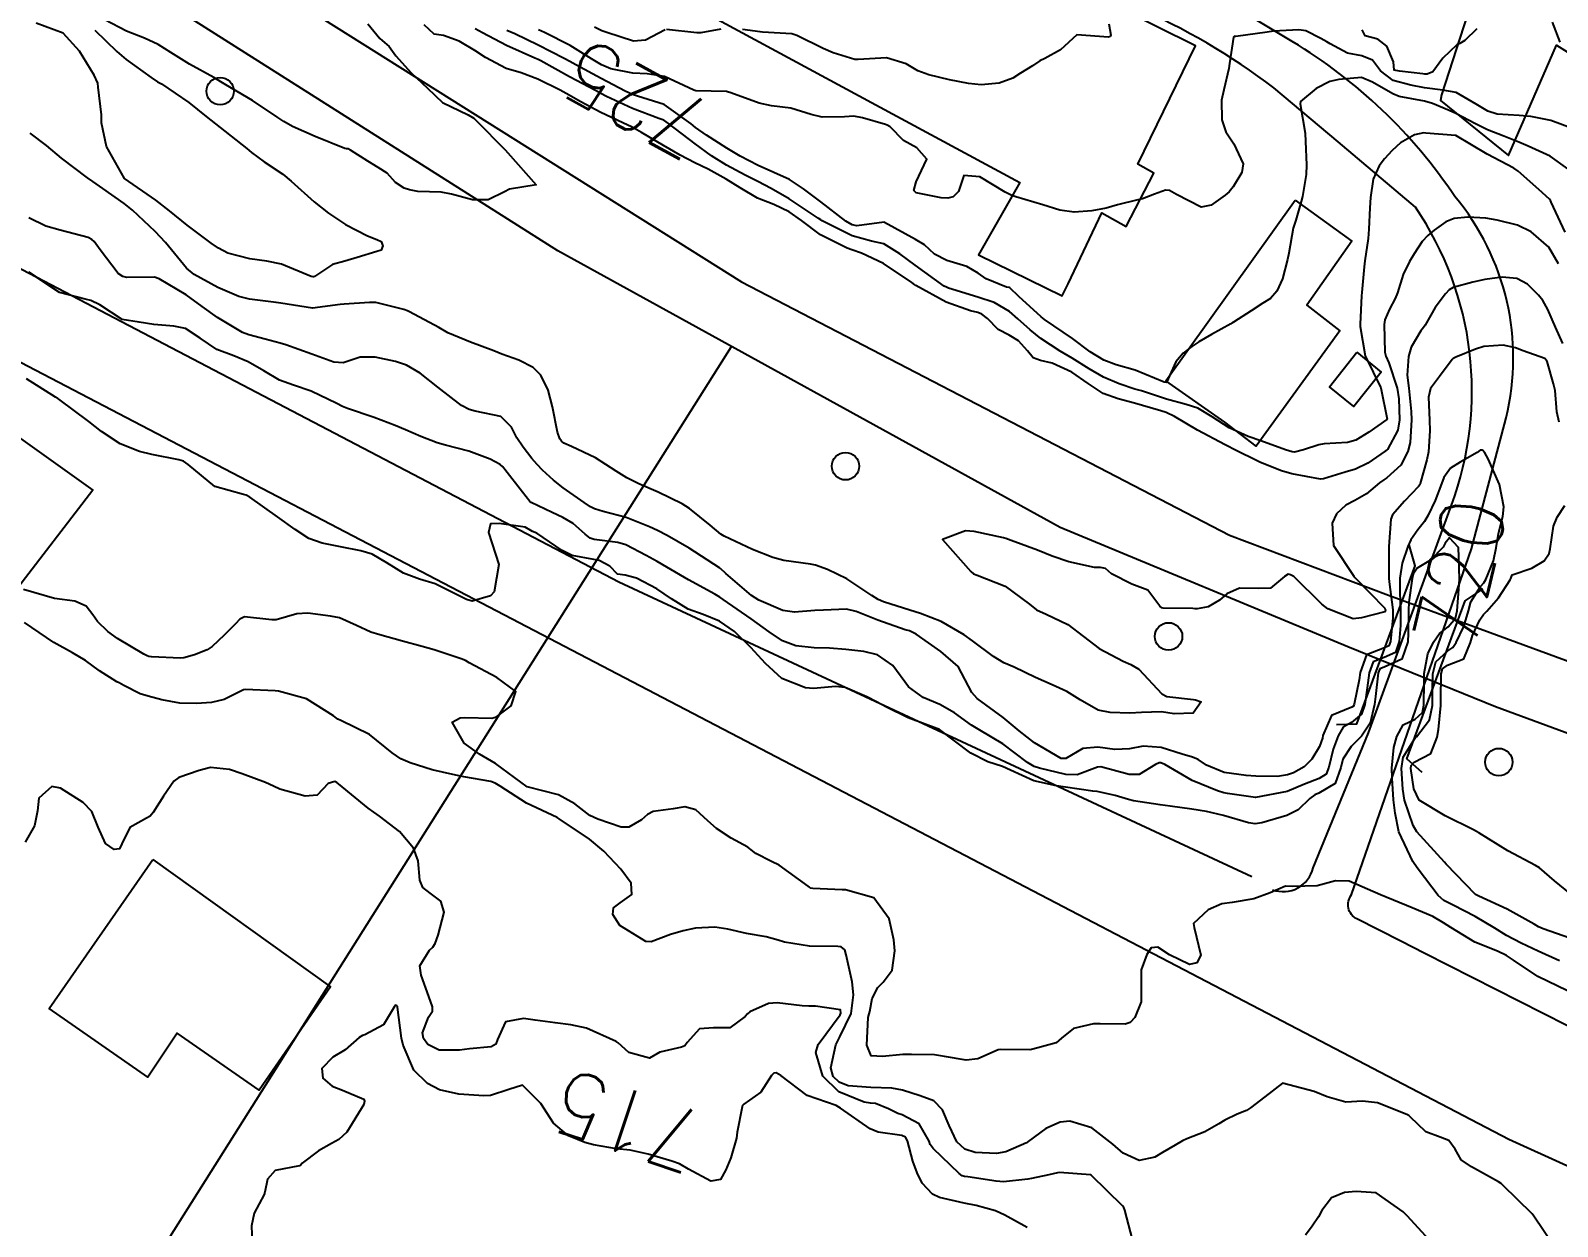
# Model space of a CAD drawing. Header units: metres. Extents: x 286371 to 293043, y 7462578 to 7466404.
# Drawn here: x 291902.6 to 291999, y 7462779.2 to 7462854.7 of the extents above; entities that cross this region are included whole.
import ezdxf
from ezdxf.enums import TextEntityAlignment as Align

# ---------------------------------------------------------------- set-up
doc = ezdxf.new("R2010")
doc.units = ezdxf.units.M
doc.header["$MEASUREMENT"] = 0
doc.linetypes.add('CONTINUO', pattern=[0])
for name, color, linetype in [('Cotas', 45, 'Continuous'), ('Curvas de Nivel 1m', 11, 'Continuous'), ('Curvas de Nivel 5m', 15, 'Continuous'), ('Edificações', 30, 'Continuous'), ('Linha Férrea', 20, 'Continuous'), ('PLACA_KM', 45, 'Continuous'), ('Pontes_Viadutos_Tubos', 190, 'Continuous'), ('Postes', 20, 'Continuous'), ('Vias primárias', 230, 'Continuous'), ('Vias Secundárias', 230, 'Continuous')]:
    doc.layers.add(name, color=color, linetype=linetype)
doc.styles.add('Style-STANDARD', font='STANDARD.shx')

msp = doc.modelspace()

# ---------------------------------------------------------------- linework, layer by layer
at = {"layer": 'Curvas de Nivel 1m', "flags": 128}
for points, elevation in [([(291906.674, 7462854.743), (291908.064, 7462853.393), (291908.647, 7462852.89), (291910.232, 7462851.758), (291910.626, 7462851.497), (291910.864, 7462851.351), (291912.607, 7462850.189), (291913.694, 7462849.308), (291914.584, 7462848.602), (291916.264, 7462847.269), (291916.56, 7462847.026), (291917.365, 7462846.439), (291918.54, 7462845.664), (291919.067, 7462845.226), (291920.515, 7462843.912), (291921.412, 7462843.191), (291922.494, 7462842.482), (291923.876, 7462841.761), (291924.48, 7462841.53), (291924.739, 7462841.4), (291924.845, 7462841.139), (291924.739, 7462840.87), (291924.467, 7462840.772), (291923.232, 7462840.389), (291922.459, 7462840.175), (291921.678, 7462839.964), (291920.544, 7462839.203), (291920.476, 7462839.171), (291920.443, 7462839.168), (291920.318, 7462839.206), (291918.455, 7462839.984), (291917.53, 7462840.176), (291916.46, 7462840.32), (291915.07, 7462840.68), (291914.469, 7462840.985), (291914.012, 7462841.301), (291912.491, 7462842.442), (291911.387, 7462843.341), (291910.514, 7462844.02), (291908.534, 7462845.384), (291907.405, 7462847.402), (291907.095, 7462848.898), (291907.083, 7462849.407), (291906.885, 7462851.145), (291906.848, 7462851.411), (291906.632, 7462851.912), (291905.699, 7462853.429), (291904.671, 7462854.557), (291902.966, 7462855.184)], 723), ([(291923.898, 7462855.146), (291924.67, 7462854.216), (291925.259, 7462853.722), (291925.667, 7462853.119), (291926.638, 7462852.061), (291927.661, 7462851.089), (291928.611, 7462850.182), (291930.24, 7462849.41), (291930.596, 7462849.185), (291930.752, 7462849.042), (291932.567, 7462847.193), (291932.737, 7462847.012), (291934.524, 7462844.984), (291932.837, 7462844.701), (291932.525, 7462844.551), (291931.499, 7462844.045), (291930.514, 7462844.044), (291929.181, 7462844.405), (291928.526, 7462844.522), (291927.054, 7462844.569), (291926.528, 7462844.676), (291926.201, 7462844.783), (291925.658, 7462845.122), (291925.132, 7462845.722), (291924.548, 7462846.069), (291923.894, 7462846.487), (291922.806, 7462847.17), (291922.65, 7462847.257), (291922.565, 7462847.268), (291922.459, 7462847.283), (291920.576, 7462848.027), (291919.148, 7462848.664), (291918.59, 7462848.975), (291918.221, 7462849.24), (291916.61, 7462850.305), (291914.93, 7462851.29), (291914.627, 7462851.477), (291914.176, 7462851.756), (291912.643, 7462852.605), (291911.458, 7462853.342), (291910.661, 7462853.837), (291909.798, 7462854.237), (291908.673, 7462854.676), (291907.295, 7462855.405)], 723), ([(291999.078, 7462839.995), (291998.47, 7462841.046), (291997.35, 7462842.021), (291996.49, 7462842.443), (291995.197, 7462842.763), (291994.496, 7462842.881), (291993.354, 7462842.944), (291992.495, 7462842.849), (291991.962, 7462842.645), (291991.232, 7462842.123), (291990.821, 7462841.788), (291990.473, 7462841.414), (291989.968, 7462840.638), (291989.678, 7462840.146), (291989.273, 7462839.32), (291988.906, 7462838.157), (291988.775, 7462837.803), (291988.409, 7462837.14), (291988.109, 7462836.458), (291988.071, 7462836.169), (291988.115, 7462834.421), (291988.175, 7462834.167), (291988.358, 7462833.74), (291988.903, 7462832.156), (291989.008, 7462831.47), (291989.042, 7462830.153), (291988.943, 7462829.506), (291988.276, 7462828.285), (291988.218, 7462828.222), (291988.142, 7462828.166), (291987.031, 7462827.415), (291986.257, 7462827.043), (291985.607, 7462826.851), (291984.247, 7462826.425), (291984.062, 7462826.412), (291982.251, 7462826.737), (291981.597, 7462826.921), (291980.262, 7462827.456), (291978.52, 7462828.311), (291978.276, 7462828.441), (291978.025, 7462828.571), (291976.291, 7462829.499), (291974.826, 7462830.367), (291974.308, 7462830.608), (291973.967, 7462830.722), (291972.316, 7462831.209), (291971.268, 7462831.477), (291970.332, 7462831.807), (291969.393, 7462832.449), (291968.354, 7462833.156), (291967.117, 7462833.728), (291966.365, 7462833.892), (291965.917, 7462834.053), (291965.548, 7462834.511), (291964.989, 7462835.128), (291964.389, 7462835.504), (291963.708, 7462835.853), (291963.019, 7462836.552), (291962.668, 7462836.82), (291962.409, 7462836.917), (291961.951, 7462837.031), (291960.419, 7462837.574), (291958.509, 7462838.623), (291958.435, 7462838.676), (291958.242, 7462838.822), (291956.455, 7462840.023), (291955.076, 7462840.675), (291954.467, 7462840.882), (291954.167, 7462840.99), (291952.481, 7462841.83), (291951.273, 7462842.733), (291950.502, 7462843.285), (291949.53, 7462843.738), (291948.514, 7462844.133), (291947.417, 7462844.791), (291946.532, 7462845.345), (291945.393, 7462845.97), (291944.547, 7462846.367), (291943.622, 7462846.848), (291942.563, 7462847.475), (291941.181, 7462848.287), (291940.589, 7462848.626), (291939.996, 7462848.903), (291938.603, 7462849.552), (291937.311, 7462850.246), (291936.619, 7462850.645), (291936.038, 7462850.963), (291934.634, 7462851.665), (291933.592, 7462852.048), (291932.644, 7462852.332), (291931.332, 7462853.034), (291930.66, 7462853.46), (291929.666, 7462854.063), (291928.674, 7462854.404), (291928.086, 7462854.494), (291927.461, 7462855.093)], 723), ([(291999.51, 7462841.989), (291998.619, 7462843.896), (291998.568, 7462844.004), (291998.515, 7462844.077), (291997.845, 7462844.694), (291996.541, 7462845.855), (291996.254, 7462846.039), (291994.567, 7462846.924), (291992.605, 7462848.094), (291992.584, 7462848.103), (291990.71, 7462848.256), (291990.586, 7462848.258), (291989.995, 7462848.143), (291989.104, 7462847.629), (291988.569, 7462847.144), (291988.101, 7462846.631), (291987.75, 7462846.177), (291987.386, 7462845.337), (291987.22, 7462844.184), (291987.175, 7462843.524), (291987.115, 7462842.185), (291987.062, 7462841.606), (291986.86, 7462840.188), (291986.82, 7462839.817), (291986.656, 7462838.191), (291986.634, 7462837.979), (291986.552, 7462836.192), (291986.55, 7462836.033), (291986.88, 7462834.187), (291987.376, 7462833.152), (291987.872, 7462832.171), (291988.271, 7462830.199), (291988.251, 7462830.165), (291987.097, 7462829.377), (291986.284, 7462828.87), (291985.765, 7462828.719), (291984.28, 7462828.63), (291983.942, 7462828.567), (291982.975, 7462828.244), (291982.415, 7462828.109), (291982.272, 7462828.123), (291981.848, 7462828.261), (291980.282, 7462828.819), (291979.491, 7462829.092), (291978.294, 7462829.635), (291977.204, 7462830.331), (291976.312, 7462830.895), (291975.565, 7462831.106), (291974.32, 7462831.457), (291972.757, 7462831.969), (291972.329, 7462832.095), (291971.349, 7462832.419), (291970.35, 7462832.834), (291969.445, 7462833.361), (291968.368, 7462834.035), (291967.616, 7462834.476), (291966.386, 7462835.285), (291965.711, 7462835.825), (291964.937, 7462836.516), (291964.411, 7462836.98), (291963.438, 7462837.562), (291962.424, 7462837.888), (291960.556, 7462838.469), (291960.433, 7462838.519), (291960.296, 7462838.597), (291958.453, 7462839.905), (291957.499, 7462840.639), (291956.473, 7462841.26), (291955.709, 7462841.433), (291954.48, 7462841.763), (291952.583, 7462842.713), (291952.495, 7462842.77), (291952.328, 7462842.886), (291950.514, 7462844.107), (291949.378, 7462844.762), (291948.53, 7462845.199), (291947.732, 7462845.59), (291946.545, 7462846.221), (291945.598, 7462846.819), (291944.565, 7462847.573), (291942.884, 7462848.86), (291942.588, 7462849.057), (291942.284, 7462849.175), (291940.608, 7462849.794), (291938.971, 7462850.567), (291938.621, 7462850.742), (291938.271, 7462850.93), (291936.637, 7462851.806), (291934.826, 7462852.808), (291934.653, 7462852.897), (291934.443, 7462852.988), (291932.666, 7462853.778), (291931.139, 7462854.576), (291930.681, 7462854.831)], 724), ([(292000.064, 7462848.503), (291998.6, 7462849.038), (291997.332, 7462849.295), (291996.604, 7462849.361), (291995.211, 7462849.45), (291994.608, 7462849.628), (291993.878, 7462850.075), (291992.625, 7462850.809), (291991.775, 7462850.959), (291990.629, 7462851.118), (291989.757, 7462851.268), (291988.635, 7462851.575), (291987.85, 7462852.176), (291987.334, 7462852.861), (291986.658, 7462853.12), (291985.754, 7462853.302), (291984.669, 7462853.876), (291984.451, 7462854.008), (291984.083, 7462854.233), (291983.133, 7462854.7), (291982.682, 7462854.766), (291981.081, 7462854.679), (291980.679, 7462854.632), (291978.706, 7462854.345), (291978.675, 7462854.349), (291978.624, 7462854.366), (291978.561, 7462854.316), (291978.315, 7462852.654), (291978.265, 7462852.32), (291977.956, 7462850.992), (291977.808, 7462850.327), (291977.833, 7462849.088), (291978.086, 7462848.322), (291978.573, 7462847.564), (291979.176, 7462846.305), (291979.088, 7462845.764), (291978.532, 7462844.853), (291978.293, 7462844.552), (291978.038, 7462844.322), (291977.144, 7462843.705), (291976.513, 7462843.584), (291974.955, 7462844.368), (291974.528, 7462844.63), (291974.262, 7462844.644), (291973.564, 7462844.389), (291972.822, 7462844.097), (291972.518, 7462844.033), (291971.225, 7462843.712), (291970.51, 7462843.503), (291969.611, 7462843.345), (291968.506, 7462843.249), (291967.601, 7462843.384), (291966.513, 7462843.731), (291964.812, 7462844.228), (291964.521, 7462844.334), (291964.14, 7462844.53), (291962.538, 7462845.493), (291961.541, 7462845.568), (291961.189, 7462844.574), (291960.869, 7462844.229), (291960.517, 7462844.136), (291960.097, 7462844.172), (291958.522, 7462844.488), (291958.373, 7462844.627), (291958.532, 7462845.166), (291959.197, 7462846.605), (291958.565, 7462847.328), (291957.724, 7462847.784), (291956.882, 7462848.648), (291956.695, 7462848.761), (291956.586, 7462848.798), (291955.142, 7462849.224), (291954.594, 7462849.324), (291954, 7462849.286), (291952.592, 7462849.257), (291951.886, 7462849.434), (291950.6, 7462849.831), (291949.384, 7462849.981), (291948.604, 7462850.133), (291946.825, 7462850.801), (291946.615, 7462850.866), (291946.545, 7462850.876), (291944.616, 7462850.914), (291944.493, 7462850.96), (291942.638, 7462851.821), (291941.529, 7462851.993), (291940.641, 7462852.036), (291939.251, 7462852.309), (291938.649, 7462852.564), (291938.03, 7462852.934), (291936.667, 7462853.79), (291935.065, 7462854.592), (291934.681, 7462854.771)], 726), ([(291942.683, 7462854.765), (291941.443, 7462854.112), (291940.672, 7462854.061), (291939.001, 7462854.598), (291938.681, 7462854.712), (291938.205, 7462854.932)], 727), ([(291946.183, 7462854.812), (291944.932, 7462854.579), (291944.68, 7462854.577), (291942.763, 7462854.783)], 727), ([(291970.685, 7462855.159), (291970.82, 7462854.432), (291970.766, 7462854.34), (291970.672, 7462854.309), (291968.674, 7462854.464), (291967.641, 7462853.498), (291966.651, 7462852.958), (291966.342, 7462852.806), (291965.859, 7462852.506), (291965.12, 7462852.034), (291964.632, 7462851.725), (291963.769, 7462851.395), (291962.625, 7462851.301), (291961.819, 7462851.374), (291960.63, 7462851.616), (291959.316, 7462851.922), (291958.638, 7462852.188), (291957.882, 7462852.626), (291956.649, 7462853), (291954.854, 7462852.887), (291954.647, 7462852.888), (291953.274, 7462853.323), (291952.657, 7462853.588), (291950.998, 7462854.419), (291950.68, 7462854.521), (291948.825, 7462854.628), (291948.681, 7462854.645), (291947.562, 7462854.791)], 727), ([(291993.924, 7462854.837), (291993.16, 7462854.087), (291992.847, 7462853.916), (291992.67, 7462853.816), (291991.776, 7462852.989), (291991.147, 7462852.117), (291990.793, 7462851.97), (291990.642, 7462851.978), (291990.515, 7462852), (291989.031, 7462852.157), (291988.713, 7462852.231), (291988.653, 7462852.748), (291988.243, 7462853.739), (291987.67, 7462854.175), (291986.875, 7462854.389), (291986.683, 7462854.765)], 727), ([(291999.175, 7462853.997), (291998.693, 7462855.244)], 727), ([(291999.353, 7462834.969), (291998.889, 7462835.997), (291998.411, 7462837.107), (291998.091, 7462837.683), (291997.808, 7462838.017), (291997.116, 7462838.712), (291996.44, 7462839.073), (291995.533, 7462839.145), (291994.438, 7462839.003), (291993.674, 7462838.847), (291992.43, 7462838.51), (291992.179, 7462838.357), (291991.941, 7462838.112), (291991.284, 7462837.249), (291990.658, 7462836.13), (291990.552, 7462835.971), (291990.389, 7462835.768), (291989.776, 7462834.74), (291989.611, 7462834.146), (291989.527, 7462832.966), (291989.623, 7462832.145), (291989.777, 7462830.678), (291989.793, 7462830.142), (291989.71, 7462828.715), (291989.572, 7462828.145), (291989.124, 7462827.289), (291988.249, 7462826.493), (291988.049, 7462826.365), (291987.784, 7462826.171), (291986.948, 7462825.469), (291986.227, 7462825.059), (291985.658, 7462824.768), (291985.062, 7462824.212), (291984.796, 7462823.625), (291984.876, 7462822.214), (291986.155, 7462820.272), (291986.228, 7462820.193), (291988.125, 7462818.248), (291988.145, 7462818.164), (291988.15, 7462818.138), (291988.122, 7462818.021), (291986.65, 7462817.653), (291986.115, 7462817.588), (291984.508, 7462818.219), (291984.128, 7462818.509), (291982.361, 7462820.251), (291982.156, 7462820.357), (291982.015, 7462820.398), (291981.771, 7462820.26), (291980.893, 7462819.523), (291980.142, 7462819.506), (291978.928, 7462819.517), (291978.137, 7462819.169), (291977.681, 7462818.771), (291976.965, 7462818.332), (291976.258, 7462818.207), (291976.122, 7462818.214), (291976.002, 7462818.227), (291974.122, 7462818.263), (291974.029, 7462818.283), (291973.915, 7462818.379), (291973.147, 7462819.403), (291972.144, 7462819.768), (291970.847, 7462820.434), (291970.48, 7462820.759), (291970.16, 7462820.826), (291969.778, 7462820.832), (291968.165, 7462821.179), (291967.116, 7462821.544), (291966.175, 7462821.915), (291964.532, 7462822.529), (291964.186, 7462822.65), (291964.03, 7462822.693), (291962.192, 7462823.093), (291961.631, 7462823.135), (291960.184, 7462822.594), (291961.974, 7462820.567), (291962.152, 7462820.419), (291962.373, 7462820.338), (291964.141, 7462819.654), (291965.674, 7462818.511), (291966.119, 7462818.163), (291966.726, 7462817.884), (291968.105, 7462817.222), (291969.09, 7462816.46), (291970.083, 7462815.711), (291971.585, 7462814.908), (291972.068, 7462814.704), (291972.577, 7462814.407), (291974.041, 7462812.849), (291974.347, 7462812.686), (291976.036, 7462812.483), (291976.152, 7462812.468), (291976.527, 7462812.345), (291976.023, 7462811.638), (291974.808, 7462811.587), (291974.024, 7462811.723), (291972.758, 7462811.669), (291972.022, 7462811.634), (291970.777, 7462811.679), (291970.025, 7462811.82), (291968.871, 7462812.462), (291968.042, 7462812.998), (291967.11, 7462813.427), (291966.055, 7462813.884), (291964.707, 7462814.525), (291964.068, 7462814.817), (291963.405, 7462815.213), (291962.089, 7462816.195), (291961.558, 7462816.572), (291960.106, 7462817.413), (291958.806, 7462817.922), (291958.117, 7462818.137), (291956.465, 7462818.649), (291956.126, 7462818.795), (291955.722, 7462819.068), (291954.145, 7462820.11), (291952.935, 7462820.703), (291952.159, 7462820.974), (291951.842, 7462821.038), (291950.172, 7462821.278), (291949.473, 7462821.457), (291948.182, 7462821.957), (291946.393, 7462822.801), (291946.196, 7462822.931), (291945.524, 7462823.495), (291944.22, 7462824.549), (291943.749, 7462824.842), (291942.235, 7462825.572), (291941.018, 7462826.107), (291940.248, 7462826.478), (291939.577, 7462826.905), (291938.267, 7462827.758), (291936.753, 7462828.471), (291936.28, 7462828.683), (291936.129, 7462828.805), (291936.021, 7462828.958), (291935.886, 7462829.365), (291935.565, 7462830.966), (291935.283, 7462832.017), (291934.835, 7462832.977), (291934.351, 7462833.45), (291933.436, 7462833.92), (291932.363, 7462834.296), (291931.849, 7462834.508), (291930.374, 7462835.054), (291928.956, 7462835.646), (291928.387, 7462835.969), (291926.54, 7462836.974), (291926.403, 7462837.034), (291926.185, 7462837.118), (291924.41, 7462837.551), (291923.999, 7462837.564), (291922.41, 7462837.45), (291922.162, 7462837.425), (291920.404, 7462837.204), (291918.418, 7462837.51), (291918.11, 7462837.548), (291916.422, 7462837.765), (291915.756, 7462837.942), (291914.432, 7462838.497), (291912.931, 7462839.317), (291912.45, 7462839.732), (291911.125, 7462841.345), (291910.484, 7462842.03), (291909.045, 7462843.376), (291908.51, 7462843.798), (291907.171, 7462844.758), (291906.531, 7462845.195), (291906.208, 7462845.419), (291904.553, 7462846.677), (291903.603, 7462847.459), (291902.576, 7462848.25)], 722), ([(291999.118, 7462830.002), (291998.976, 7462830.663), (291998.863, 7462832.004), (291998.766, 7462832.431), (291998.361, 7462833.823), (291998.222, 7462834.017), (291996.843, 7462834.507), (291996.374, 7462834.687), (291995.578, 7462834.854), (291994.374, 7462834.768), (291993.844, 7462834.611), (291992.601, 7462834.101), (291992.436, 7462834.03), (291992.362, 7462833.961), (291991.568, 7462832.893), (291991.006, 7462832.124), (291990.866, 7462831.587), (291990.938, 7462830.125), (291990.958, 7462829.46), (291990.879, 7462828.125), (291990.765, 7462827.629), (291990.348, 7462826.133), (291990.321, 7462826.055), (291990.241, 7462825.944), (291989.356, 7462825.018), (291988.595, 7462824.159), (291988.493, 7462823.877), (291988.376, 7462822.162), (291988.374, 7462821.968), (291988.37, 7462820.161), (291988.39, 7462819.921), (291988.613, 7462818.157), (291988.618, 7462817.655), (291988.473, 7462816.159), (291988.369, 7462815.881), (291988.088, 7462815.763), (291986.953, 7462815.309), (291986.555, 7462814.187), (291986.503, 7462813.742), (291986.187, 7462812.192), (291986.145, 7462812.08), (291986.031, 7462812.005), (291984.75, 7462811.487), (291984.21, 7462810.221), (291984.174, 7462810.049), (291983.994, 7462809.528), (291983.497, 7462808.716), (291983.013, 7462808.239), (291982.344, 7462807.871), (291981.966, 7462807.734), (291981.328, 7462807.63), (291979.965, 7462807.661), (291979.356, 7462807.688), (291977.967, 7462807.878), (291976.864, 7462808.341), (291976.336, 7462808.704), (291975.981, 7462808.842), (291975.308, 7462809.04), (291973.99, 7462809.461), (291972.848, 7462809.545), (291971.989, 7462809.378), (291971.073, 7462809.343), (291969.99, 7462809.486), (291969.056, 7462809.391), (291967.979, 7462808.772), (291967.686, 7462808.771), (291965.993, 7462809.758), (291965.025, 7462810.519), (291964.017, 7462811.364), (291962.376, 7462812.559), (291962.04, 7462812.941), (291961.181, 7462814.578), (291960.078, 7462815.513), (291958.517, 7462816.618), (291958.097, 7462816.817), (291957.826, 7462816.9), (291956.107, 7462817.493), (291954.742, 7462818.047), (291954.117, 7462818.196), (291952.679, 7462818.142), (291952.115, 7462818.101), (291950.85, 7462817.997), (291950.115, 7462818.118), (291948.593, 7462818.767), (291948.13, 7462819.068), (291946.513, 7462820.443), (291946.163, 7462820.755), (291946.1, 7462820.805), (291944.182, 7462822.055), (291942.792, 7462822.855), (291942.198, 7462823.152), (291941.683, 7462823.391), (291940.21, 7462823.987), (291938.768, 7462824.364), (291938.218, 7462824.521), (291937.956, 7462824.666), (291937.559, 7462824.934), (291936.238, 7462825.862), (291935.616, 7462826.338), (291934.926, 7462826.981), (291934.6, 7462827.328), (291934.265, 7462827.715), (291933.7, 7462828.421), (291933.319, 7462829.004), (291932.963, 7462829.68), (291932.304, 7462830.352), (291930.669, 7462830.689), (291930.31, 7462830.793), (291929.825, 7462831.062), (291928.331, 7462832.207), (291927.201, 7462833.102), (291926.351, 7462833.607), (291925.642, 7462833.838), (291924.359, 7462834.115), (291923.415, 7462834.102), (291922.353, 7462833.751), (291921.753, 7462833.783), (291920.36, 7462834.301), (291918.717, 7462834.881), (291918.37, 7462834.989), (291917.412, 7462835.249), (291916.379, 7462835.508), (291915.986, 7462835.667), (291914.404, 7462836.611), (291913.439, 7462837.309), (291912.425, 7462838.032), (291910.734, 7462839.056), (291910.441, 7462839.162), (291908.68, 7462839.141), (291908.441, 7462839.2), (291908.144, 7462839.389), (291906.995, 7462840.877), (291906.614, 7462841.412), (291906.476, 7462841.537), (291906.235, 7462841.661), (291904.484, 7462842.125), (291903.567, 7462842.379), (291902.496, 7462842.907)], 721), ([(291999.147, 7462795.994), (291997.793, 7462796.613), (291996.714, 7462797.117), (291995.807, 7462797.6), (291995.056, 7462798.056), (291993.825, 7462798.792), (291992.425, 7462799.505), (291991.84, 7462799.81), (291991.477, 7462800.11), (291990.225, 7462801.773), (291989.964, 7462802.133), (291989.876, 7462802.268), (291988.994, 7462804.148), (291988.767, 7462805.306), (291988.672, 7462806.153), (291988.576, 7462807.534), (291988.567, 7462808.155), (291988.688, 7462809.457), (291988.87, 7462810.151), (291989.274, 7462810.886), (291990.021, 7462811.251), (291990.486, 7462811.667), (291990.585, 7462812.126), (291990.591, 7462813.592), (291990.601, 7462814.126), (291990.831, 7462815.375), (291991.18, 7462816.118), (291991.557, 7462816.658), (291992.109, 7462817.076), (291992.577, 7462817.637), (291992.691, 7462818.096), (291992.784, 7462819.455), (291992.823, 7462820.094), (291992.79, 7462821.48), (291992.757, 7462822.096), (291992.193, 7462822.692), (291991.931, 7462822.365), (291991.792, 7462822.11), (291991.001, 7462821.293), (291990.164, 7462820.775), (291989.897, 7462820.399), (291989.832, 7462820.139), (291989.638, 7462818.636), (291989.618, 7462818.142), (291989.583, 7462816.661), (291989.558, 7462816.142), (291989.19, 7462815.036), (291988.07, 7462814.539), (291987.808, 7462814.428), (291987.704, 7462814.17), (291987.522, 7462812.692), (291987.464, 7462812.173), (291987.188, 7462811.005), (291986.648, 7462810.185), (291986.333, 7462809.854), (291985.994, 7462809.526), (291985.462, 7462808.722), (291985.335, 7462808.204), (291984.981, 7462807.181), (291983.941, 7462806.571), (291983.692, 7462806.475), (291983.372, 7462806.233), (291982.641, 7462805.532), (291981.923, 7462805.179), (291980.345, 7462804.711), (291979.919, 7462804.648), (291979.507, 7462804.714), (291977.927, 7462805.166), (291976.857, 7462805.414), (291975.932, 7462805.571), (291974.552, 7462805.758), (291973.936, 7462805.837), (291972.244, 7462806.105), (291971.94, 7462806.174), (291971.094, 7462806.427), (291969.948, 7462806.68), (291969.687, 7462806.71), (291967.951, 7462806.964), (291967.392, 7462807.044), (291965.957, 7462807.363), (291964.472, 7462808.021), (291963.97, 7462808.257), (291963.054, 7462808.548), (291961.982, 7462809.097), (291960.004, 7462810.594), (291958.015, 7462811.333), (291956.659, 7462812.011), (291956.029, 7462812.341), (291955.399, 7462812.664), (291954.043, 7462813.25), (291953.428, 7462813.308), (291952.041, 7462813.191), (291951.538, 7462813.225), (291950.05, 7462813.82), (291949.008, 7462814.76), (291948.079, 7462815.776), (291947.054, 7462816.79), (291946.107, 7462817.446), (291945.067, 7462817.868), (291944.121, 7462818.202), (291943.077, 7462818.85), (291942.143, 7462819.471), (291940.875, 7462820.162), (291940.156, 7462820.333), (291939.662, 7462820.409), (291939.191, 7462820.914), (291938.515, 7462821.273), (291938.17, 7462821.333), (291936.804, 7462821.582), (291936.178, 7462821.894), (291934.563, 7462822.989), (291934.307, 7462823.104), (291934.197, 7462823.165), (291933.836, 7462823.363), (291932.203, 7462823.595), (291931.644, 7462823.591), (291931.521, 7462823.035), (291932.164, 7462821.024), (291931.869, 7462819.298), (291931.637, 7462819.032), (291930.487, 7462818.69), (291930.13, 7462818.8), (291929.617, 7462819.062), (291928.145, 7462819.794), (291927.154, 7462820.094), (291926.154, 7462820.468), (291925.112, 7462821.13), (291924.172, 7462821.672), (291923.455, 7462821.875), (291922.178, 7462822.133), (291921.016, 7462822.357), (291920.186, 7462822.647), (291919.317, 7462823.218), (291918.206, 7462824.03), (291916.442, 7462825.261), (291916.226, 7462825.39), (291916.056, 7462825.438), (291914.234, 7462825.94), (291912.55, 7462827.32), (291912.257, 7462827.544), (291911.962, 7462827.626), (291910.263, 7462827.951), (291909.493, 7462828.139), (291908.273, 7462828.625), (291907.095, 7462829.402), (291906.296, 7462830.033), (291904.389, 7462831.443), (291904.325, 7462831.487), (291904.184, 7462831.588), (291902.343, 7462832.747)], 719), ([(291999.847, 7462800.213), (291998.82, 7462801.039), (291997.872, 7462801.863), (291997.623, 7462802.018), (291995.887, 7462802.932), (291994.045, 7462804.072), (291993.905, 7462804.167), (291993.718, 7462804.267), (291991.92, 7462805.139), (291990.29, 7462806.129), (291989.945, 7462806.843), (291989.754, 7462808.138), (291989.779, 7462808.326), (291989.972, 7462808.534), (291991.021, 7462809.081), (291991.42, 7462810.113), (291991.513, 7462810.603), (291991.652, 7462812.11), (291991.655, 7462812.495), (291991.677, 7462814.11), (291991.754, 7462814.424), (291992.072, 7462814.651), (291993.101, 7462815.066), (291993.522, 7462816.083), (291993.65, 7462816.533), (291994.116, 7462817.523), (291994.336, 7462817.856), (291994.546, 7462818.068), (291995.283, 7462818.911), (291996.03, 7462820.046), (291996.064, 7462820.137), (291996.159, 7462820.361), (291997.405, 7462820.787), (291998.173, 7462821.253), (291998.487, 7462821.702), (291998.555, 7462822.009), (291998.771, 7462823.441), (291999, 7462824.003), (291999.49, 7462824.731)], 721), ([(291999.638, 7462794.104), (291997.769, 7462794.995), (291996.24, 7462796.038), (291995.788, 7462796.336), (291995.234, 7462796.611), (291993.801, 7462797.172), (291992.272, 7462798.098), (291991.818, 7462798.398), (291991.14, 7462798.799), (291989.832, 7462799.333), (291987.844, 7462800.164), (291985.856, 7462801.018), (291985.01, 7462801.054), (291983.851, 7462800.72), (291982.275, 7462800.68), (291981.851, 7462800.702), (291980.871, 7462800.279), (291979.838, 7462799.902), (291978.47, 7462799.68), (291977.833, 7462799.582), (291976.959, 7462799.206), (291976.034, 7462798.351), (291976.068, 7462798.092), (291976.498, 7462796.344), (291976.25, 7462795.875), (291975.775, 7462795.752), (291974.525, 7462796.373), (291973.791, 7462796.861), (291973.366, 7462796.815), (291973.088, 7462796.395), (291972.739, 7462795.431), (291972.737, 7462794.4), (291972.725, 7462793.414), (291972.32, 7462792.406), (291972.031, 7462792.098), (291971.718, 7462792.003), (291970.141, 7462792.015), (291969.718, 7462792.019), (291968.464, 7462791.712), (291967.703, 7462791.102), (291967.364, 7462790.814), (291966.195, 7462790.497), (291965.804, 7462790.391), (291965.692, 7462790.375), (291963.822, 7462790.402), (291963.692, 7462790.366), (291962.422, 7462789.814), (291961.681, 7462789.727), (291960.314, 7462789.955), (291959.686, 7462790.055), (291958.222, 7462790.081), (291957.686, 7462790.077), (291956.388, 7462789.946), (291955.691, 7462790.006), (291955.418, 7462790.66), (291955.483, 7462792.412), (291955.564, 7462792.657), (291955.6, 7462792.793), (291955.749, 7462793.62), (291956.1, 7462794.308), (291956.448, 7462794.644), (291957.014, 7462795.398), (291957.185, 7462796.634), (291957.11, 7462797.329), (291956.819, 7462798.64), (291955.844, 7462799.966), (291954.063, 7462800.469), (291953.851, 7462800.48), (291951.994, 7462800.57), (291951.852, 7462800.572), (291951.78, 7462800.642), (291951.707, 7462800.717), (291949.873, 7462802.023), (291949.395, 7462802.272), (291948.394, 7462802.774), (291948.111, 7462803.003), (291947.89, 7462803.171), (291946.838, 7462803.736), (291945.907, 7462804.343), (291945.373, 7462804.823), (291944.62, 7462805.526), (291943.927, 7462805.724), (291943.184, 7462805.597), (291941.922, 7462805.413), (291941.559, 7462805.241), (291941.191, 7462804.885), (291940.378, 7462804.426), (291939.907, 7462804.428), (291938.416, 7462804.927), (291937.918, 7462805.175), (291936.981, 7462805.896), (291935.937, 7462806.468), (291933.959, 7462806.979), (291931.966, 7462808.458), (291930.942, 7462809.04), (291929.987, 7462809.725), (291929.221, 7462811.066), (291929.732, 7462811.345), (291930.019, 7462811.361), (291931.739, 7462811.308), (291932.02, 7462811.393), (291932.954, 7462812.082), (291933.249, 7462813.006), (291932.057, 7462813.879), (291930.309, 7462814.812), (291930.072, 7462814.944), (291929.794, 7462815.059), (291928.082, 7462815.633), (291927.336, 7462815.845), (291926.09, 7462816.183), (291924.658, 7462816.574), (291924.098, 7462816.74), (291923.19, 7462817.158), (291922.111, 7462817.638), (291921.544, 7462817.752), (291920.115, 7462817.943), (291919.427, 7462817.902), (291918.108, 7462817.53), (291917.833, 7462817.514), (291916.111, 7462817.71), (291915.81, 7462817.568), (291915.537, 7462817.273), (291914.823, 7462816.554), (291914.082, 7462815.848), (291913.754, 7462815.624), (291912.963, 7462815.311), (291912.277, 7462815.116), (291912.071, 7462815.098), (291910.234, 7462815.189), (291910.072, 7462815.217), (291909.971, 7462815.255), (291909.767, 7462815.359), (291908.089, 7462816.351), (291907.486, 7462816.788), (291906.838, 7462817.41), (291906.529, 7462817.835), (291906.119, 7462818.388), (291905.405, 7462818.71), (291904.125, 7462818.867), (291902.17, 7462819.447)], 718), ([(291998.782, 7462777.995), (291997.532, 7462779.879), (291997.423, 7462780.016), (291995.571, 7462781.823), (291995.458, 7462781.932), (291995.297, 7462782.049), (291993.588, 7462782.978), (291992.94, 7462783.433), (291992.548, 7462784.096), (291992.157, 7462784.649), (291991.615, 7462784.864), (291990.703, 7462785.205), (291989.718, 7462786.143), (291989.681, 7462786.19), (291989.635, 7462786.22), (291989.498, 7462786.284), (291987.647, 7462787.029), (291986.703, 7462787.134), (291985.647, 7462787.067), (291984.47, 7462787.404), (291983.657, 7462787.735), (291981.664, 7462788.264), (291980.532, 7462787.4), (291979.64, 7462786.706), (291979.382, 7462786.554), (291978.787, 7462786.307), (291978.003, 7462785.944), (291977.625, 7462785.71), (291976.756, 7462785.198), (291975.61, 7462784.755), (291975.338, 7462784.629), (291974.887, 7462784.365), (291974.08, 7462783.894), (291973.592, 7462783.597), (291972.593, 7462783.395), (291971.595, 7462783.843), (291970.931, 7462784.425), (291969.619, 7462785.456), (291968.223, 7462785.867), (291967.624, 7462785.808), (291966.707, 7462785.398), (291965.605, 7462784.592), (291965.557, 7462784.553), (291965.49, 7462784.506), (291964.195, 7462783.925), (291963.593, 7462783.828), (291962.258, 7462783.891), (291961.597, 7462784.101), (291961.093, 7462784.572), (291960.61, 7462785.588), (291960.188, 7462786.586), (291959.642, 7462787.148), (291958.777, 7462787.477), (291957.652, 7462787.837), (291956.979, 7462787.963), (291955.654, 7462787.99), (291954.236, 7462788.105), (291953.658, 7462788.324), (291953.275, 7462788.7), (291953.141, 7462789.237), (291953.455, 7462790.698), (291953.712, 7462791.194), (291954.428, 7462792.674), (291954.575, 7462793.849), (291954.473, 7462794.674), (291954.104, 7462796.365), (291954.024, 7462796.681), (291953.797, 7462796.882), (291953.58, 7462796.905), (291951.797, 7462796.909), (291950.22, 7462797.165), (291949.802, 7462797.298), (291949.061, 7462797.51), (291947.808, 7462797.714), (291946.631, 7462797.983), (291945.814, 7462798.125), (291944.594, 7462798.051), (291943.81, 7462797.884), (291943.012, 7462797.651), (291941.799, 7462797.195), (291941.463, 7462797.216), (291939.814, 7462798.222), (291939.368, 7462798.911), (291939.408, 7462799.333), (291939.835, 7462799.661), (291940.566, 7462800.171), (291940.522, 7462800.894), (291939.867, 7462801.773), (291938.798, 7462802.921), (291937.895, 7462803.675), (291935.983, 7462804.963), (291935.915, 7462805.006), (291935.846, 7462805.035), (291933.928, 7462805.954), (291932.255, 7462807.02), (291931.947, 7462807.217), (291931.664, 7462807.313), (291929.953, 7462807.62), (291929.267, 7462807.755), (291927.963, 7462808.045), (291926.578, 7462808.5), (291925.977, 7462808.743), (291925.442, 7462809.123), (291924.001, 7462810.283), (291922.195, 7462811.172), (291922.015, 7462811.254), (291921.734, 7462811.463), (291920.034, 7462812.543), (291918.262, 7462813.01), (291918.041, 7462813.03), (291916.172, 7462813.133), (291916.042, 7462813.1), (291914.826, 7462812.488), (291914.029, 7462812.303), (291913.09, 7462812.246), (291912.028, 7462812.267), (291910.895, 7462812.477), (291910.034, 7462812.697), (291909.53, 7462812.859), (291908.5, 7462813.385), (291908.191, 7462813.536), (291908.047, 7462813.609), (291906.964, 7462814.312), (291906.067, 7462814.949), (291905.246, 7462815.437), (291904.084, 7462816.095), (291902.234, 7462817.35)], 717), ([(291972.182, 7462778.404), (291971.697, 7462780.257), (291971.632, 7462780.413), (291971.546, 7462780.525), (291969.604, 7462782.444), (291969.574, 7462782.471), (291969.541, 7462782.478), (291967.576, 7462782.627), (291967.443, 7462782.609), (291966.907, 7462782.484), (291965.814, 7462782.258), (291965.57, 7462782.215), (291964.043, 7462782.051), (291963.567, 7462782.082), (291961.783, 7462782.349), (291961.571, 7462782.379), (291961.431, 7462782.426), (291961.244, 7462782.569), (291959.597, 7462784.142), (291959.407, 7462784.404), (291959.334, 7462784.6), (291958.706, 7462785.699), (291957.629, 7462786.269), (291957.357, 7462786.357), (291956.774, 7462786.642), (291955.959, 7462786.978), (291955.639, 7462787.016), (291955.244, 7462787.067), (291953.649, 7462787.715), (291952.634, 7462788.71), (291952.197, 7462790.213), (291952.341, 7462790.715), (291953.733, 7462792.583), (291953.771, 7462792.684), (291953.737, 7462792.895), (291952.16, 7462793.136), (291951.74, 7462793.132), (291951.319, 7462793.153), (291949.743, 7462793.345), (291949.208, 7462793.296), (291948.024, 7462792.78), (291947.864, 7462792.651), (291947.729, 7462792.472), (291946.763, 7462791.754), (291945.718, 7462791.753), (291944.839, 7462791.706), (291944.074, 7462790.839), (291943.918, 7462790.624), (291943.699, 7462790.54), (291942.336, 7462790.223), (291941.689, 7462789.847), (291940.375, 7462790.213), (291939.703, 7462790.819), (291939.579, 7462790.906), (291937.716, 7462791.733), (291936.726, 7462791.943), (291935.721, 7462792.075), (291934.464, 7462792.242), (291933.724, 7462792.353), (291932.597, 7462792.135), (291932.084, 7462791.019), (291931.985, 7462790.735), (291931.697, 7462790.571), (291930.311, 7462790.429), (291929.693, 7462790.346), (291928.405, 7462790.362), (291927.698, 7462790.712), (291927.41, 7462791.089), (291927.361, 7462791.438), (291927.724, 7462792.435), (291927.993, 7462792.818), (291927.987, 7462793.081), (291927.744, 7462793.746), (291927.268, 7462795.092), (291927.184, 7462795.683), (291927.788, 7462796.669), (291928.007, 7462796.865), (291928.153, 7462797.079), (291928.349, 7462797.623), (291928.728, 7462799.071), (291928.517, 7462799.757), (291927.842, 7462800.261), (291927.37, 7462800.615), (291927.178, 7462801.095), (291927.08, 7462802.304), (291926.778, 7462803.101), (291925.9, 7462804.15), (291924.642, 7462805.134), (291923.924, 7462805.625), (291922.04, 7462807.173), (291921.955, 7462807.245), (291921.824, 7462807.308), (291921.394, 7462807.183), (291920.694, 7462806.442), (291919.942, 7462806.392), (291918.35, 7462806.826), (291917.951, 7462807.012), (291917.439, 7462807.242), (291915.962, 7462807.795), (291915.175, 7462808.068), (291913.968, 7462808.199), (291913.253, 7462808.017), (291911.958, 7462807.567), (291911.649, 7462807.331), (291910.995, 7462806.399), (291910.342, 7462805.358), (291910.162, 7462805.119), (291909.918, 7462804.993), (291908.875, 7462804.415), (291908.373, 7462803.387), (291908.213, 7462803.066), (291907.889, 7462803.026), (291907.346, 7462803.403), (291906.882, 7462804.437), (291906.471, 7462805.416), (291905.932, 7462805.985), (291904.506, 7462806.885), (291903.947, 7462807.002), (291903.132, 7462806.271), (291903.055, 7462805.467), (291902.859, 7462804.521), (291902.267, 7462803.479)], 716), ([(291991.14, 7462778.12), (291989.54, 7462779.865), (291989.277, 7462780.148), (291987.562, 7462781.342), (291986.315, 7462781.441), (291985.561, 7462781.365), (291984.745, 7462781.028), (291984.13, 7462780.226), (291983.927, 7462779.84), (291983.529, 7462779.243), (291983.096, 7462778.666)], 716)]:
    msp.add_lwpolyline(points, dxfattribs=dict(at, elevation=elevation))
at = {"layer": 'Curvas de Nivel 5m', "flags": 128}
for points, elevation in [([(291999.675, 7462845.987), (291998.56, 7462846.789), (291997.173, 7462847.425), (291996.577, 7462847.684), (291995.628, 7462848.049), (291994.59, 7462848.447), (291993.829, 7462848.842), (291992.605, 7462849.492), (291992.176, 7462849.672), (291991.13, 7462850.117), (291990.616, 7462850.265), (291989.027, 7462850.563), (291988.622, 7462850.723), (291987.344, 7462851.473), (291986.637, 7462851.751), (291985.21, 7462851.641), (291984.633, 7462851.505), (291983.787, 7462851.077), (291982.799, 7462850.252), (291982.769, 7462850.095), (291983.079, 7462848.247), (291983.106, 7462847.716), (291983.174, 7462846.245), (291983.157, 7462845.634), (291982.906, 7462844.249), (291982.842, 7462843.927), (291982.501, 7462842.749), (291982.368, 7462842.385), (291982.329, 7462842.257), (291982.054, 7462840.677), (291981.979, 7462840.262), (291981.658, 7462839.048), (291981.292, 7462838.272), (291980.888, 7462837.814), (291980.418, 7462837.505), (291979.668, 7462837.036), (291978.551, 7462836.312), (291978.453, 7462836.254), (291978.393, 7462836.219), (291977.18, 7462835.541), (291976.379, 7462835.08), (291975.937, 7462834.787), (291975.385, 7462834.359), (291974.922, 7462833.807), (291974.337, 7462832.515), (291974.185, 7462832.529), (291972.352, 7462833.288), (291971.159, 7462833.621), (291970.366, 7462833.915), (291969.508, 7462834.447), (291968.386, 7462835.278), (291966.622, 7462836.491), (291966.406, 7462836.648), (291965.014, 7462837.927), (291964.433, 7462838.478), (291964.403, 7462838.495), (291964.217, 7462838.529), (291962.939, 7462839.052), (291962.447, 7462839.403), (291961.72, 7462839.836), (291960.458, 7462840.21), (291959.674, 7462840.606), (291959.048, 7462841.189), (291958.478, 7462841.539), (291956.532, 7462842.615), (291956.494, 7462842.62), (291954.778, 7462842.392), (291954.491, 7462842.452), (291954.079, 7462842.691), (291952.512, 7462843.913), (291951.418, 7462844.731), (291950.533, 7462845.311), (291949.545, 7462845.753), (291948.546, 7462846.208), (291947.421, 7462846.791), (291946.561, 7462847.296), (291945.284, 7462848.113), (291944.581, 7462848.613), (291944.312, 7462848.839), (291942.608, 7462850.061), (291940.925, 7462850.583), (291940.621, 7462850.678), (291940.151, 7462850.902), (291938.636, 7462851.694), (291937.036, 7462852.561), (291936.651, 7462852.774), (291936.306, 7462852.96), (291934.666, 7462853.812), (291933.176, 7462854.508), (291932.68, 7462854.734)], 725), ([(291999.805, 7462797.414), (291998.11, 7462798.01), (291997.816, 7462798.139), (291997.536, 7462798.301), (291995.832, 7462799.252), (291994.043, 7462800.071), (291993.846, 7462800.191), (291991.993, 7462802.103), (291991.876, 7462802.233), (291990.14, 7462804.131), (291989.91, 7462804.535), (291989.362, 7462806.143), (291989.255, 7462806.834), (291989.173, 7462808.146), (291989.276, 7462808.847), (291990.002, 7462810.021), (291990.053, 7462810.084), (291990.106, 7462810.133), (291990.928, 7462811.208), (291991.118, 7462812.118), (291991.122, 7462813.044), (291991.141, 7462814.118), (291991.325, 7462814.866), (291992.086, 7462815.565), (291992.416, 7462815.773), (291992.617, 7462816.097), (291993.093, 7462817.106), (291993.401, 7462818.085), (291993.553, 7462818.663), (291994.147, 7462819.619), (291994.362, 7462819.86), (291994.499, 7462820.069), (291994.98, 7462821.254), (291995.15, 7462822.06), (291995.291, 7462822.964), (291995.559, 7462824.054), (291995.629, 7462824.648), (291995.363, 7462826.058), (291994.642, 7462827.695), (291994.438, 7462828.072), (291994.276, 7462828.231), (291994.13, 7462828.223), (291993.939, 7462828.079), (291992.879, 7462827.481), (291992.259, 7462827.087), (291991.844, 7462826.517), (291991.69, 7462826.113), (291991.297, 7462825.049), (291990.845, 7462824.125), (291990.612, 7462823.724), (291990.2, 7462823.214), (291989.756, 7462822.576), (291989.568, 7462822.144), (291989.219, 7462821.098), (291989.072, 7462820.151), (291989.052, 7462819.24), (291989.102, 7462818.15), (291989.098, 7462817.161), (291989.024, 7462816.15), (291988.778, 7462815.46), (291988.079, 7462815.154), (291987.38, 7462814.869), (291987.122, 7462814.179), (291987.005, 7462813.225), (291986.846, 7462812.182), (291986.646, 7462811.564), (291986.017, 7462811.045), (291985.475, 7462810.74), (291985.164, 7462810.207), (291984.854, 7462809.348), (291984.572, 7462808.215), (291984.403, 7462807.78), (291983.96, 7462807.505), (291983.049, 7462807.141), (291981.951, 7462806.69), (291979.957, 7462806.306), (291978.179, 7462806.551), (291977.948, 7462806.605), (291977.55, 7462806.731), (291975.959, 7462807.368), (291974.219, 7462808.381), (291973.976, 7462808.498), (291973.859, 7462808.503), (291973.628, 7462808.39), (291972.612, 7462807.757), (291971.964, 7462807.756), (291970.176, 7462808.236), (291969.971, 7462808.213), (291968.686, 7462807.741), (291967.963, 7462807.764), (291966.307, 7462808.162), (291965.97, 7462808.267), (291965.56, 7462808.511), (291963.991, 7462809.686), (291962.55, 7462810.556), (291962.009, 7462810.881), (291960.953, 7462811.647), (291960.028, 7462812.181), (291958.961, 7462812.611), (291958.044, 7462813.286), (291957.042, 7462814.64), (291956.074, 7462815.32), (291955.217, 7462815.527), (291954.079, 7462815.659), (291953.055, 7462815.724), (291952.08, 7462815.747), (291950.926, 7462815.888), (291950.086, 7462816.198), (291949.251, 7462816.757), (291948.106, 7462817.577), (291946.336, 7462818.801), (291946.136, 7462818.943), (291945.805, 7462819.143), (291944.152, 7462820.046), (291942.775, 7462820.855), (291942.169, 7462821.202), (291941.472, 7462821.577), (291940.184, 7462822.252), (291939.692, 7462822.41), (291938.189, 7462822.602), (291937.936, 7462822.675), (291937.62, 7462822.936), (291936.864, 7462823.611), (291936.21, 7462823.992), (291935.536, 7462824.29), (291934.223, 7462824.92), (291934.124, 7462824.996), (291933.662, 7462825.573), (291932.547, 7462827.02), (291932.42, 7462827.185), (291932.259, 7462827.329), (291931.635, 7462827.662), (291930.271, 7462828.171), (291928.796, 7462828.557), (291928.278, 7462828.706), (291927.253, 7462829.1), (291926.29, 7462829.517), (291925.622, 7462829.797), (291924.301, 7462830.302), (291922.616, 7462830.863), (291922.311, 7462830.985), (291921.942, 7462831.18), (291920.325, 7462831.948), (291919.209, 7462832.344), (291918.335, 7462832.658), (291917.326, 7462833.25), (291916.352, 7462833.81), (291915.45, 7462834.191), (291914.37, 7462834.581), (291913.321, 7462835.31), (291912.393, 7462835.908), (291911.659, 7462836.072), (291910.396, 7462836.161), (291909.462, 7462836.304), (291908.4, 7462836.474), (291906.977, 7462837.406), (291906.418, 7462837.676), (291906.063, 7462837.776), (291904.425, 7462838.186), (291902.507, 7462839.474)], 720), ([(291965.524, 7462779.167), (291964.132, 7462779.929), (291963.539, 7462780.22), (291962.322, 7462780.553), (291961.546, 7462780.684), (291959.997, 7462781.042), (291959.554, 7462781.261), (291958.908, 7462781.951), (291958.586, 7462782.614), (291958.316, 7462783.351), (291957.967, 7462784.627), (291957.845, 7462784.867), (291957.609, 7462784.97), (291956.134, 7462785.176), (291955.615, 7462785.384), (291953.736, 7462786.693), (291953.635, 7462786.762), (291953.466, 7462786.868), (291951.65, 7462787.497), (291949.973, 7462788.75), (291949.677, 7462788.922), (291949.539, 7462788.894), (291949.398, 7462788.759), (291948.71, 7462787.711), (291947.647, 7462786.951), (291947.568, 7462786.863), (291947.538, 7462786.786), (291947.231, 7462785.171), (291947.171, 7462784.791), (291946.831, 7462783.554), (291946.512, 7462782.8), (291946.176, 7462782.194), (291945.563, 7462782.092), (291944.141, 7462782.836), (291943.581, 7462783.182), (291943.092, 7462783.344), (291941.598, 7462783.796), (291940.457, 7462784.036), (291939.602, 7462784.132), (291938.154, 7462784.378), (291937.608, 7462784.524), (291936.565, 7462784.95), (291935.626, 7462785.75), (291934.831, 7462786.977), (291933.661, 7462788.14), (291932.798, 7462787.866), (291931.651, 7462787.485), (291931.218, 7462787.463), (291929.652, 7462787.569), (291928.43, 7462787.847), (291927.661, 7462788.242), (291926.798, 7462789.098), (291926.136, 7462790.67), (291926.033, 7462791.11), (291925.771, 7462793.077), (291925.765, 7462793.114), (291925.735, 7462793.162), (291925.656, 7462793.194), (291925.593, 7462793.117), (291924.884, 7462791.959), (291923.707, 7462791.332), (291923.568, 7462791.285), (291923.35, 7462791.15), (291922.48, 7462790.375), (291921.685, 7462789.91), (291921, 7462789.188), (291921.054, 7462788.576), (291921.658, 7462788.085), (291922.311, 7462787.828), (291923.646, 7462787.252), (291923.69, 7462787.144), (291923.641, 7462786.921), (291922.578, 7462785.17), (291922.079, 7462784.705), (291921.603, 7462784.468), (291920.795, 7462783.997), (291919.757, 7462783.212), (291919.671, 7462783.124), (291919.582, 7462783.051), (291918.048, 7462782.766), (291917.569, 7462782.218), (291917.407, 7462781.396), (291917.35, 7462781.248), (291916.726, 7462780.066), (291916.547, 7462779.259), (291916.605, 7462778.161)], 715)]:
    msp.add_lwpolyline(points, dxfattribs=dict(at, elevation=elevation))
at = {"layer": 'Edificações'}
for points in [[(292005.106, 7462868.756), (291996.807, 7462870.322), (291987.024, 7462871.358), (291981.036, 7462871.671), (291980.589, 7462868.878), (291974.216, 7462870.554), (291974.566, 7462872.414), (291966.72, 7462873.465), (291954.257, 7462876.584), (291952.676, 7462871.924), (291964.152, 7462867.019), (291965.198, 7462866.632), (291964.074, 7462864.231), (291975.022, 7462859.787), (291982.336, 7462856.001), (291983.944, 7462860.038), (291993.794, 7462857.19), (291991.691, 7462850.675), (291991.621, 7462850.317), (291995.922, 7462846.844), (291998.945, 7462853.795), (292004.235, 7462850.492)], [(291942.013, 7462857.6), (291955.981, 7462850.036), (291965.071, 7462845.137), (291962.465, 7462840.557), (291967.734, 7462837.985), (291968.114, 7462838.744), (291970.242, 7462843.215), (291971.787, 7462842.357), (291973.529, 7462845.715), (291972.522, 7462846.282), (291976.153, 7462853.757), (291968.813, 7462857.421)]]:
    msp.add_lwpolyline(points, dxfattribs=at)
for points in [[(291982.455, 7462844.018), (291986.039, 7462841.436), (291983.191, 7462837.379), (291985.283, 7462835.773), (291979.993, 7462828.49), (291978.014, 7462830.006), (291974.288, 7462832.611)], [(291986.342, 7462834.416), (291987.878, 7462833.168), (291986.148, 7462830.993), (291984.612, 7462832.241)], [(291900.976, 7462831.606), (291900.03, 7462830.342), (291906.545, 7462825.706), (291901.585, 7462819.275), (291895.184, 7462823.73), (291899.061, 7462828.911), (291896.585, 7462830.682), (291898.538, 7462833.286)], [(291910.332, 7462802.396), (291921.552, 7462794.349), (291917.047, 7462787.818), (291911.869, 7462791.427), (291910.01, 7462788.64), (291903.784, 7462792.981)]]:
    msp.add_lwpolyline(points, close=True, dxfattribs=at)
at = {"layer": 'Linha Férrea'}
for points in [[(291835.443, 7462926.711), (291855.866, 7462905.855), (291873.107, 7462890.813), (291881.904, 7462883.297), (291893.835, 7462874.355), (291906.73, 7462864.493), (291947.5, 7462838.87), (291978.317, 7462822.866), (291988.344, 7462819.087), (292014.432, 7462809.502), (292028.119, 7462804.751), (292057.095, 7462797.672), (292071.311, 7462795.001), (292101.249, 7462790.483), (292115.772, 7462789.797), (292135.118, 7462788.97), (292147.731, 7462788.706), (292184.867, 7462791.363)], [(292007.499, 7462807.472), (291995.096, 7462812.036), (291985.787, 7462815.825), (291967.614, 7462823.36), (291935.897, 7462840.828), (291910.471, 7462856.93), (291886.548, 7462874.251), (291881.904, 7462878.302), (291877.818, 7462881.867), (291872.055, 7462886.645), (291866.195, 7462891.778), (291861.691, 7462895.687), (291851.068, 7462905.421), (291845.522, 7462910.96), (291838.97, 7462917.129)]]:
    msp.add_lwpolyline(points, dxfattribs=at)
at = {"layer": 'PLACA_KM', "linetype": 'CONTINUO'}
msp.add_polyline3d([(291946.847, 7462834.749, 746.624), (291799.309, 7462600.899, 764.219)], dxfattribs=at)
at = {"layer": 'Pontes_Viadutos_Tubos'}
for points in [[(291985.064, 7462810.923), (291986.346, 7462810.956), (291990.024, 7462820.932), (291989.661, 7462822.25)], [(291990.463, 7462807.879), (291989.508, 7462808.736), (291993.186, 7462818.713), (291994.317, 7462819.479)]]:
    msp.add_lwpolyline(points, dxfattribs=at)
at = {"layer": 'Postes'}
for centre in [(291914.578, 7462850.901), (291954.061, 7462827.219), (291974.461, 7462816.476), (291995.312, 7462808.541)]:
    msp.add_circle(centre, 0.866, dxfattribs=at)
at = {"layer": 'Vias primárias'}
for points in [[(291634.129, 7462914.124, -0.027787), (291646.69, 7462900.704), (291657.412, 7462884.714), (291663.075, 7462875.501), (291673.9, 7462858.039, -0.030824), (291691.561, 7462825.188, 0.014474), (291704.238, 7462799.641), (291714.799, 7462778.041, 0.495246), (291724.788, 7462776.054, 0.027767), (291748.78, 7462797.613), (291773.828, 7462827.048, -0.152865), (291808.019, 7462851.067, -0.046016), (291832.157, 7462858.548, -0.136921), (291854.97, 7462859.735, -0.049016), (291877.853, 7462852.311), (291939.755, 7462819.929), (291979.716, 7462801.328)], [(291990.638, 7462796.464), (291989.124, 7462797.231), (291986.35, 7462798.638, -0.475861), (291986.018, 7462800.171), (291993.596, 7462822.013), (291995.766, 7462830.282, 0.23837), (291992.536, 7462844.25, 7.851754)], [(291981.032, 7462800.483, 0.453162), (291983.581, 7462801.862, -8.582142)], [(292369.601, 7462749.818), (292320.632, 7462733.523, -0.679339), (292313.18, 7462742.396, 0.117471), (292326.375, 7462791.802, 0.483063), (292311.911, 7462801.917, 0.0068), (292304.977, 7462799.746), (292293.155, 7462796.269, 0.011585), (292218.194, 7462771.615, -0.070486), (292187.638, 7462767.799, -0.035419), (292129.888, 7462767.378, -0.000842), (292080.461, 7462771.733, -0.027432), (292037.008, 7462777.356, -0.0639), (292013.046, 7462785.102), (291990.638, 7462796.464)]]:
    msp.add_lwpolyline(points, format="xyb", dxfattribs=at)
at = {"layer": 'Vias primárias', "elevation": 732.731}
msp.add_lwpolyline([(291743.754, 7462781.113, 0.013958), (291760.173, 7462798.941), (291777.751, 7462821.44, -0.154071), (291812.87, 7462845.561, -0.038761), (291843.71, 7462852.537, -0.155329), (291867.372, 7462849.069), (291893.844, 7462838.018), (291995.944, 7462784.736), (292017.446, 7462774.963, -0.753588), (292017.88, 7462756.081, 0.077792), (291994, 7462740.392, 0.027633), (291986.657, 7462733.82, -0.121597), (291976.337, 7462727.559, -0.148727), (291965.504, 7462728.195, -0.001586), (291956.357, 7462731.292)], format="xyb", dxfattribs=at)
at = {"layer": 'Vias Secundárias'}
for points in [[(291983.581, 7462801.862), (291987.081, 7462810.398), (291992.324, 7462824.767, 0.242366), (291990.048, 7462843.576), (291985.158, 7462847.694), (291981.11, 7462851.102, 0.060561), (291972.365, 7462856.217), (291960.826, 7462862.021, -0.135459), (291946.557, 7462874.926, -0.095382), (291944.362, 7462880.485)], [(291992.536, 7462844.25, 0.110291), (291982.274, 7462854.029), (291975.374, 7462858.179), (291966.611, 7462862.05, -0.023587), (291953.352, 7462869.509, -0.174892), (291948.838, 7462878.901, -3.526784)]]:
    msp.add_lwpolyline(points, format="xyb", dxfattribs=at)

# ---------------------------------------------------------------- texts
at = {"layer": 'Cotas', "style": 'Style-STANDARD'}
for s, rotation, p in [('725', 151.42518, (291940.846, 7462850.383, 725)), ('720', 76.62993, (291992.859, 7462820.492, 720)), ('715', 161.50099, (291940.304, 7462785.861, 715))]:
    msp.add_text(s, height=4, rotation=rotation, dxfattribs=at).set_placement(p, align=Align.MIDDLE_CENTER)

doc.saveas('drawing.dxf')
